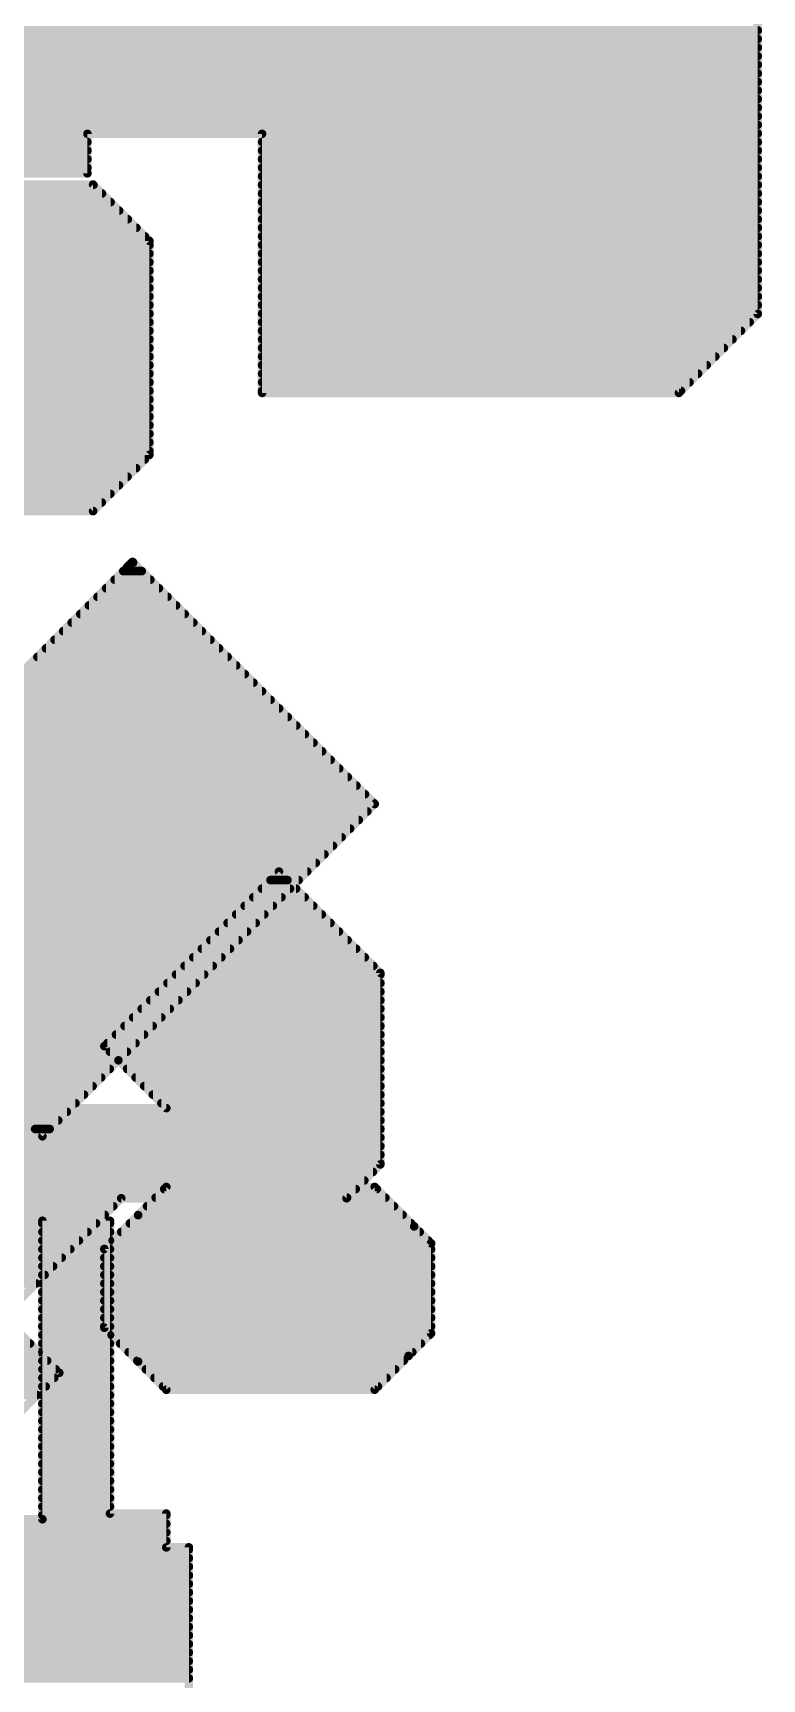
# Model space of a CAD drawing. Extents: x 0 to 99.8, y 0 to 95.2.
# Drawn here: x 56.03 to 68.98, y 36.56 to 65.79 of the extents above; entities that cross this region are included whole.
import ezdxf

# ---------------------------------------------------------------- set-up
doc = ezdxf.new("R2010")
doc.units = 0
doc.layers.add('156', color=253, linetype='CONTINUOUS')
doc.layers.add('157', color=20, linetype='CONTINUOUS')

msp = doc.modelspace()

# ---------------------------------------------------------------- linework, layer by layer
at = {"layer": '156', "const_width": 0.1524}
for points in [[(68.9, 60.8), (68.9, 67.8)], [(52.4, 65.8368), (68.9, 65.8368)], [(52.4, 65.6844), (68.9, 65.6844)], [(52.4, 65.532), (68.9, 65.532)], [(52.4, 65.3796), (68.9, 65.3796)], [(52.4, 65.2272), (68.9, 65.2272)], [(52.4, 65.0748), (68.9, 65.0748)], [(52.4, 64.9224), (68.9, 64.9224)], [(52.4, 64.77), (68.9, 64.77)], [(52.4, 64.6176), (68.9, 64.6176)], [(52.4, 64.4652), (68.9, 64.4652)], [(52.4, 64.3128), (68.9, 64.3128)], [(52.4, 64.1604), (68.9, 64.1604)], [(52.4, 64.008), (68.9, 64.008)], [(57, 63.3), (57, 64)], [(57, 64), (60.1, 64)], [(60.1, 64), (60.1, 59.4)], [(52.4, 63.8556), (57, 63.8556)], [(52.4, 63.7032), (57, 63.7032)], [(60.1, 63.8556), (68.9, 63.8556)], [(60.1, 63.7032), (68.9, 63.7032)], [(52.4, 63.5508), (57, 63.5508)], [(52.4, 63.3984), (57, 63.3984)], [(60.1, 63.5508), (68.9, 63.5508)], [(60.1, 63.3984), (68.9, 63.3984)], [(52.4, 63.3), (57, 63.3)], [(55.4936, 63.0936), (57.1064, 63.0936)], [(57.1, 63.1), (55.5, 63.1)], [(58.1, 62.1), (57.1, 63.1)], [(60.1, 63.246), (68.9, 63.246)], [(60.1, 63.0936), (68.9, 63.0936)], [(55.1888, 62.7888), (57.4112, 62.7888)], [(55.3412, 62.9412), (57.2588, 62.9412)], [(60.1, 62.9412), (68.9, 62.9412)], [(60.1, 62.7888), (68.9, 62.7888)], [(54.884, 62.484), (57.716, 62.484)], [(55.0364, 62.6364), (57.5636, 62.6364)], [(60.1, 62.6364), (68.9, 62.6364)], [(60.1, 62.484), (68.9, 62.484)], [(54.7316, 62.3316), (57.8684, 62.3316)], [(60.1, 62.3316), (68.9, 62.3316)], [(54.5, 62.0268), (58.1, 62.0268)], [(54.5792, 62.1792), (58.0208, 62.1792)], [(58.1, 58.3), (58.1, 62.1)], [(60.1, 62.1792), (68.9, 62.1792)], [(60.1, 62.0268), (68.9, 62.0268)], [(54.5, 61.8744), (58.1, 61.8744)], [(54.5, 61.722), (58.1, 61.722)], [(60.1, 61.8744), (68.9, 61.8744)], [(60.1, 61.722), (68.9, 61.722)], [(54.5, 61.5696), (58.1, 61.5696)], [(54.5, 61.4172), (58.1, 61.4172)], [(60.1, 61.5696), (68.9, 61.5696)], [(60.1, 61.4172), (68.9, 61.4172)], [(54.5, 61.2648), (58.1, 61.2648)], [(54.5, 61.1124), (58.1, 61.1124)], [(60.1, 61.2648), (68.9, 61.2648)], [(60.1, 61.1124), (68.9, 61.1124)], [(54.5, 60.96), (58.1, 60.96)], [(54.5, 60.8076), (58.1, 60.8076)], [(60.1, 60.96), (68.9, 60.96)], [(60.1, 60.8076), (68.9, 60.8076)], [(67.5, 59.4), (68.9, 60.8)], [(54.5, 60.6552), (58.1, 60.6552)], [(54.5, 60.5028), (58.1, 60.5028)], [(60.1, 60.6552), (68.7552, 60.6552)], [(60.1, 60.5028), (68.6028, 60.5028)], [(54.5, 60.3504), (58.1, 60.3504)], [(54.5, 60.198), (58.1, 60.198)], [(60.1, 60.3504), (68.4504, 60.3504)], [(60.1, 60.198), (68.298, 60.198)], [(54.5, 60.0456), (58.1, 60.0456)], [(54.5, 59.8932), (58.1, 59.8932)], [(60.1, 60.0456), (68.1456, 60.0456)], [(60.1, 59.8932), (67.9932, 59.8932)], [(54.5, 59.7408), (58.1, 59.7408)], [(54.5, 59.5884), (58.1, 59.5884)], [(60.1, 59.7408), (67.8408, 59.7408)], [(60.1, 59.5884), (67.6884, 59.5884)], [(54.5, 59.436), (58.1, 59.436)], [(54.5, 59.2836), (58.1, 59.2836)], [(60.1, 59.436), (67.536, 59.436)], [(60.1, 59.4), (67.5, 59.4)], [(54.5, 59.1312), (58.1, 59.1312)], [(54.5, 58.9788), (58.1, 58.9788)], [(54.5, 58.8264), (58.1, 58.8264)], [(54.5, 58.674), (58.1, 58.674)], [(54.5, 58.5216), (58.1, 58.5216)], [(54.5, 58.3692), (58.1, 58.3692)], [(54.5832, 58.2168), (58.0168, 58.2168)], [(57.1, 57.3), (58.1, 58.3)], [(54.7356, 58.0644), (57.8644, 58.0644)], [(54.888, 57.912), (57.712, 57.912)], [(55.0404, 57.7596), (57.5596, 57.7596)], [(55.1928, 57.6072), (57.4072, 57.6072)], [(55.3452, 57.4548), (57.2548, 57.4548)], [(55.4976, 57.3024), (57.1024, 57.3024)], [(55.5, 57.3), (57.1, 57.3)], [(58.4, 45.3), (57.9, 44.8)], [(58.3628, 45.2628), (62.1372, 45.2628)], [(62.1, 45.3), (58.4, 45.3)], [(62.8, 44.6), (62.1, 45.3)], [(58.058, 44.958), (62.442, 44.958)], [(58.2104, 45.1104), (62.2896, 45.1104)], [(56.2, 39.4), (56.2, 44.7)], [(56.2, 44.7), (57.4, 44.7)], [(56.2, 44.6532), (57.4, 44.6532)], [(57.9, 44.8), (57.3, 44.2)], [(57.4, 44.7), (57.4, 39.5)], [(57.7532, 44.6532), (62.7468, 44.6532)], [(57.9056, 44.8056), (62.5944, 44.8056)], [(56.2, 44.5008), (57.4, 44.5008)], [(57.6008, 44.5008), (62.8992, 44.5008)], [(63.1, 44.3), (62.8, 44.6)], [(56.2, 44.3484), (57.4, 44.3484)], [(56.2, 44.196), (57.4, 44.196)], [(57.3, 44.2), (57.3, 42.8)], [(57.3, 44.196), (63.1, 44.196)], [(57.4484, 44.3484), (63.0516, 44.3484)], [(63.1, 42.7), (63.1, 44.3)], [(56.2, 44.0436), (57.4, 44.0436)], [(56.2, 43.8912), (57.4, 43.8912)], [(57.3, 44.0436), (63.1, 44.0436)], [(57.3, 43.8912), (63.1, 43.8912)], [(56.2, 43.7388), (57.4, 43.7388)], [(56.2, 43.5864), (57.4, 43.5864)], [(57.3, 43.7388), (63.1, 43.7388)], [(57.3, 43.5864), (63.1, 43.5864)], [(56.2, 43.434), (57.4, 43.434)], [(56.2, 43.2816), (57.4, 43.2816)], [(57.3, 43.434), (63.1, 43.434)], [(57.3, 43.2816), (63.1, 43.2816)], [(56.2, 43.1292), (57.4, 43.1292)], [(56.2, 42.9768), (57.4, 42.9768)], [(57.3, 43.1292), (63.1, 43.1292)], [(57.3, 42.9768), (63.1, 42.9768)], [(56.2, 42.8244), (57.4, 42.8244)], [(56.2, 42.672), (57.4, 42.672)], [(57.3, 42.8244), (63.1, 42.8244)], [(57.3, 42.8), (57.9, 42.2)], [(57.428, 42.672), (63.072, 42.672)], [(62.7, 42.3), (63.1, 42.7)], [(56.2, 42.5196), (57.4, 42.5196)], [(56.2, 42.3672), (57.4, 42.3672)], [(57.5804, 42.5196), (62.9196, 42.5196)], [(57.7328, 42.3672), (62.7672, 42.3672)], [(56.2, 42.2148), (57.4, 42.2148)], [(56.2, 42.0624), (57.4, 42.0624)], [(57.8852, 42.2148), (62.6148, 42.2148)], [(57.9, 42.2), (58.4, 41.7)], [(58.0376, 42.0624), (62.4624, 42.0624)], [(62.1, 41.7), (62.7, 42.3)], [(56.2, 41.91), (57.4, 41.91)], [(56.2, 41.7576), (57.4, 41.7576)], [(58.19, 41.91), (62.31, 41.91)], [(58.3424, 41.7576), (62.1576, 41.7576)], [(56.2, 41.6052), (57.4, 41.6052)], [(56.2, 41.4528), (57.4, 41.4528)], [(58.4, 41.7), (62.1, 41.7)], [(56.2, 41.3004), (57.4, 41.3004)], [(56.2, 41.148), (57.4, 41.148)], [(56.2, 40.9956), (57.4, 40.9956)], [(56.2, 40.8432), (57.4, 40.8432)], [(56.2, 40.6908), (57.4, 40.6908)], [(56.2, 40.5384), (57.4, 40.5384)], [(56.2, 40.386), (57.4, 40.386)], [(56.2, 40.2336), (57.4, 40.2336)], [(56.2, 40.0812), (57.4, 40.0812)], [(56.2, 39.9288), (57.4, 39.9288)], [(56.2, 39.7764), (57.4, 39.7764)], [(55.6, 39.4), (56.2, 39.4)], [(56.2, 39.624), (57.4, 39.624)], [(56.2, 39.4716), (58.4, 39.4716)], [(57.4, 39.5), (58.4, 39.5)], [(58.4, 39.5), (58.4, 38.9)], [(53.5668, 39.1668), (58.4, 39.1668)], [(53.7192, 39.3192), (58.4, 39.3192)], [(53.262, 38.862), (58.8, 38.862)], [(53.4144, 39.0144), (58.4, 39.0144)], [(58.4, 38.9), (58.8, 38.9)], [(58.8, 38.9), (58.8, 36.1)], [(52.9572, 38.5572), (58.8, 38.5572)], [(53.1096, 38.7096), (58.8, 38.7096)], [(52.6524, 38.2524), (58.8, 38.2524)], [(52.8048, 38.4048), (58.8, 38.4048)], [(52.3476, 37.9476), (58.8, 37.9476)], [(52.5, 38.1), (58.8, 38.1)], [(52.0428, 37.6428), (58.8, 37.6428)], [(52.1952, 37.7952), (58.8, 37.7952)], [(51.8904, 37.4904), (58.8, 37.4904)], [(51.5856, 37.1856), (58.8, 37.1856)], [(51.738, 37.338), (58.8, 37.338)], [(51.2808, 36.8808), (58.8, 36.8808)], [(51.4332, 37.0332), (58.8, 37.0332)], [(50.976, 36.576), (58.8, 36.576)], [(51.1284, 36.7284), (58.8, 36.7284)]]:
    msp.add_lwpolyline(points, dxfattribs=at)
at = {"layer": '156', "const_width": 0.0762}
for points in [[(68.9, 65.7987, 1), (68.9, 65.8749)], [(68.9, 65.6463, 1), (68.9, 65.7225)], [(68.9, 65.4939, 1), (68.9, 65.5701)], [(68.9, 65.3415, 1), (68.9, 65.4177)], [(68.9, 65.1891, 1), (68.9, 65.2653)], [(68.9, 65.0367, 1), (68.9, 65.1129)], [(68.9, 64.8843, 1), (68.9, 64.9605)], [(68.9, 64.7319, 1), (68.9, 64.8081)], [(68.9, 64.5795, 1), (68.9, 64.6557)], [(68.9, 64.4271, 1), (68.9, 64.5033)], [(68.9, 64.2747, 1), (68.9, 64.3509)], [(57.0381, 64, 1), (56.9619, 64)], [(57, 64.0381, 1), (57, 63.9619)], [(60.1381, 64, 1), (60.0619, 64)], [(60.1, 63.9619, 1), (60.1, 64.0381)], [(68.9, 64.1223, 1), (68.9, 64.1985)], [(68.9, 63.9699, 1), (68.9, 64.0461)], [(57, 63.8175, 1), (57, 63.8937)], [(57, 63.6651, 1), (57, 63.7413)], [(60.1, 63.8937, 1), (60.1, 63.8175)], [(60.1, 63.7413, 1), (60.1, 63.6651)], [(68.9, 63.8175, 1), (68.9, 63.8937)], [(68.9, 63.6651, 1), (68.9, 63.7413)], [(57, 63.5127, 1), (57, 63.5889)], [(57, 63.3603, 1), (57, 63.4365)], [(60.1, 63.5889, 1), (60.1, 63.5127)], [(60.1, 63.4365, 1), (60.1, 63.3603)], [(68.9, 63.5127, 1), (68.9, 63.5889)], [(68.9, 63.3603, 1), (68.9, 63.4365)], [(56.9619, 63.3, 1), (57.0381, 63.3)], [(57, 63.2619, 1), (57, 63.3381)], [(57.1269, 63.1269, 1), (57.0731, 63.0731)], [(57.1, 63.0619, 1), (57.1, 63.1381)], [(57.1064, 63.0555, 1), (57.1064, 63.1317)], [(60.1, 63.2841, 1), (60.1, 63.2079)], [(60.1, 63.1317, 1), (60.1, 63.0555)], [(68.9, 63.2079, 1), (68.9, 63.2841)], [(68.9, 63.0555, 1), (68.9, 63.1317)], [(57.2588, 62.9031, 1), (57.2588, 62.9793)], [(57.4112, 62.7507, 1), (57.4112, 62.8269)], [(60.1, 62.9793, 1), (60.1, 62.9031)], [(60.1, 62.8269, 1), (60.1, 62.7507)], [(68.9, 62.9031, 1), (68.9, 62.9793)], [(68.9, 62.7507, 1), (68.9, 62.8269)], [(57.5636, 62.5983, 1), (57.5636, 62.6745)], [(57.716, 62.4459, 1), (57.716, 62.5221)], [(60.1, 62.6745, 1), (60.1, 62.5983)], [(60.1, 62.5221, 1), (60.1, 62.4459)], [(68.9, 62.5983, 1), (68.9, 62.6745)], [(68.9, 62.4459, 1), (68.9, 62.5221)], [(57.8684, 62.2935, 1), (57.8684, 62.3697)], [(60.1, 62.3697, 1), (60.1, 62.2935)], [(68.9, 62.2935, 1), (68.9, 62.3697)], [(58.0208, 62.1411, 1), (58.0208, 62.2173)], [(58.1381, 62.1, 1), (58.0619, 62.1)], [(58.0731, 62.0731, 1), (58.1269, 62.1269)], [(58.1, 61.9887, 1), (58.1, 62.0649)], [(60.1, 62.2173, 1), (60.1, 62.1411)], [(60.1, 62.0649, 1), (60.1, 61.9887)], [(68.9, 62.1411, 1), (68.9, 62.2173)], [(68.9, 61.9887, 1), (68.9, 62.0649)], [(58.1, 61.8363, 1), (58.1, 61.9125)], [(58.1, 61.6839, 1), (58.1, 61.7601)], [(60.1, 61.9125, 1), (60.1, 61.8363)], [(60.1, 61.7601, 1), (60.1, 61.6839)], [(68.9, 61.8363, 1), (68.9, 61.9125)], [(68.9, 61.6839, 1), (68.9, 61.7601)], [(58.1, 61.5315, 1), (58.1, 61.6077)], [(58.1, 61.3791, 1), (58.1, 61.4553)], [(60.1, 61.6077, 1), (60.1, 61.5315)], [(60.1, 61.4553, 1), (60.1, 61.3791)], [(68.9, 61.5315, 1), (68.9, 61.6077)], [(68.9, 61.3791, 1), (68.9, 61.4553)], [(58.1, 61.2267, 1), (58.1, 61.3029)], [(58.1, 61.0743, 1), (58.1, 61.1505)], [(60.1, 61.3029, 1), (60.1, 61.2267)], [(60.1, 61.1505, 1), (60.1, 61.0743)], [(68.9, 61.2267, 1), (68.9, 61.3029)], [(68.9, 61.0743, 1), (68.9, 61.1505)], [(58.1, 60.9219, 1), (58.1, 60.9981)], [(58.1, 60.7695, 1), (58.1, 60.8457)], [(60.1, 60.9981, 1), (60.1, 60.9219)], [(60.1, 60.8457, 1), (60.1, 60.7695)], [(68.8619, 60.8, 1), (68.9381, 60.8)], [(68.9269, 60.7731, 1), (68.8731, 60.8269)], [(68.9, 60.9219, 1), (68.9, 60.9981)], [(68.9, 60.7695, 1), (68.9, 60.8457)], [(58.1, 60.6171, 1), (58.1, 60.6933)], [(58.1, 60.4647, 1), (58.1, 60.5409)], [(60.1, 60.6933, 1), (60.1, 60.6171)], [(60.1, 60.5409, 1), (60.1, 60.4647)], [(68.6028, 60.4647, 1), (68.6028, 60.5409)], [(68.7552, 60.6171, 1), (68.7552, 60.6933)], [(58.1, 60.3123, 1), (58.1, 60.3885)], [(58.1, 60.1599, 1), (58.1, 60.2361)], [(60.1, 60.3885, 1), (60.1, 60.3123)], [(60.1, 60.2361, 1), (60.1, 60.1599)], [(68.298, 60.1599, 1), (68.298, 60.2361)], [(68.4504, 60.3123, 1), (68.4504, 60.3885)], [(58.1, 60.0075, 1), (58.1, 60.0837)], [(58.1, 59.8551, 1), (58.1, 59.9313)], [(60.1, 60.0837, 1), (60.1, 60.0075)], [(60.1, 59.9313, 1), (60.1, 59.8551)], [(67.9932, 59.8551, 1), (67.9932, 59.9313)], [(68.1456, 60.0075, 1), (68.1456, 60.0837)], [(58.1, 59.7027, 1), (58.1, 59.7789)], [(58.1, 59.5503, 1), (58.1, 59.6265)], [(60.1, 59.7789, 1), (60.1, 59.7027)], [(60.1, 59.6265, 1), (60.1, 59.5503)], [(67.6884, 59.5503, 1), (67.6884, 59.6265)], [(67.8408, 59.7027, 1), (67.8408, 59.7789)], [(58.1, 59.3979, 1), (58.1, 59.4741)], [(58.1, 59.2455, 1), (58.1, 59.3217)], [(60.1, 59.4741, 1), (60.1, 59.3979)], [(60.1, 59.4381, 1), (60.1, 59.3619)], [(60.0619, 59.4, 1), (60.1381, 59.4)], [(67.4731, 59.4269, 1), (67.5269, 59.3731)], [(67.5, 59.3619, 1), (67.5, 59.4381)], [(67.536, 59.3979, 1), (67.536, 59.4741)], [(58.1, 59.0931, 1), (58.1, 59.1693)], [(58.1, 58.9407, 1), (58.1, 59.0169)], [(58.1, 58.7883, 1), (58.1, 58.8645)], [(58.1, 58.6359, 1), (58.1, 58.7121)], [(58.1, 58.4835, 1), (58.1, 58.5597)], [(58.0168, 58.1787, 1), (58.0168, 58.2549)], [(58.0619, 58.3, 1), (58.1381, 58.3)], [(58.1269, 58.2731, 1), (58.0731, 58.3269)], [(58.1, 58.3311, 1), (58.1, 58.4073)], [(57.712, 57.8739, 1), (57.712, 57.9501)], [(57.8644, 58.0263, 1), (57.8644, 58.1025)], [(57.4072, 57.5691, 1), (57.4072, 57.6453)], [(57.5596, 57.7215, 1), (57.5596, 57.7977)], [(57.0731, 57.3269, 1), (57.1269, 57.2731)], [(57.1, 57.2619, 1), (57.1, 57.3381)], [(57.1024, 57.2643, 1), (57.1024, 57.3405)], [(57.2548, 57.4167, 1), (57.2548, 57.4929)], [(58.3628, 45.3009, 1), (58.3628, 45.2247)], [(58.4, 45.3381, 1), (58.4, 45.2619)], [(58.4269, 45.2731, 1), (58.3731, 45.3269)], [(62.1269, 45.3269, 1), (62.0731, 45.2731)], [(62.1, 45.2619, 1), (62.1, 45.3381)], [(62.1372, 45.2247, 1), (62.1372, 45.3009)], [(58.058, 44.9961, 1), (58.058, 44.9199)], [(58.2104, 45.1485, 1), (58.2104, 45.0723)], [(62.2896, 45.0723, 1), (62.2896, 45.1485)], [(62.442, 44.9199, 1), (62.442, 44.9961)], [(56.2381, 44.7, 1), (56.1619, 44.7)], [(56.2, 44.7381, 1), (56.2, 44.6619)], [(56.2, 44.6913, 1), (56.2, 44.6151)], [(57.4381, 44.7, 1), (57.3619, 44.7)], [(57.4, 44.6619, 1), (57.4, 44.7381)], [(57.4, 44.6151, 1), (57.4, 44.6913)], [(57.7532, 44.6913, 1), (57.7532, 44.6151)], [(57.8731, 44.8269, 1), (57.9269, 44.7731)], [(57.9056, 44.8437, 1), (57.9056, 44.7675)], [(57.9269, 44.7731, 1), (57.8731, 44.8269)], [(62.5944, 44.7675, 1), (62.5944, 44.8437)], [(62.7468, 44.6151, 1), (62.7468, 44.6913)], [(56.2, 44.5389, 1), (56.2, 44.4627)], [(57.4, 44.4627, 1), (57.4, 44.5389)], [(57.6008, 44.5389, 1), (57.6008, 44.4627)], [(62.8269, 44.6269, 1), (62.7731, 44.5731)], [(62.7731, 44.5731, 1), (62.8269, 44.6269)], [(62.8992, 44.4627, 1), (62.8992, 44.5389)], [(56.2, 44.3865, 1), (56.2, 44.3103)], [(56.2, 44.2341, 1), (56.2, 44.1579)], [(57.3381, 44.2, 1), (57.2619, 44.2)], [(57.3, 44.2341, 1), (57.3, 44.1579)], [(57.2731, 44.2269, 1), (57.3269, 44.1731)], [(57.4, 44.3103, 1), (57.4, 44.3865)], [(57.4, 44.1579, 1), (57.4, 44.2341)], [(57.4484, 44.3865, 1), (57.4484, 44.3103)], [(63.0516, 44.3103, 1), (63.0516, 44.3865)], [(63.1381, 44.3, 1), (63.0619, 44.3)], [(63.0731, 44.2731, 1), (63.1269, 44.3269)], [(63.1, 44.1579, 1), (63.1, 44.2341)], [(56.2, 44.0817, 1), (56.2, 44.0055)], [(56.2, 43.9293, 1), (56.2, 43.8531)], [(57.3, 44.0817, 1), (57.3, 44.0055)], [(57.3, 43.9293, 1), (57.3, 43.8531)], [(57.4, 44.0055, 1), (57.4, 44.0817)], [(57.4, 43.8531, 1), (57.4, 43.9293)], [(63.1, 44.0055, 1), (63.1, 44.0817)], [(63.1, 43.8531, 1), (63.1, 43.9293)], [(56.2, 43.7769, 1), (56.2, 43.7007)], [(56.2, 43.6245, 1), (56.2, 43.5483)], [(57.3, 43.7769, 1), (57.3, 43.7007)], [(57.3, 43.6245, 1), (57.3, 43.5483)], [(57.4, 43.7007, 1), (57.4, 43.7769)], [(57.4, 43.5483, 1), (57.4, 43.6245)], [(63.1, 43.7007, 1), (63.1, 43.7769)], [(63.1, 43.5483, 1), (63.1, 43.6245)], [(56.2, 43.4721, 1), (56.2, 43.3959)], [(56.2, 43.3197, 1), (56.2, 43.2435)], [(57.3, 43.4721, 1), (57.3, 43.3959)], [(57.3, 43.3197, 1), (57.3, 43.2435)], [(57.4, 43.3959, 1), (57.4, 43.4721)], [(57.4, 43.2435, 1), (57.4, 43.3197)], [(63.1, 43.3959, 1), (63.1, 43.4721)], [(63.1, 43.2435, 1), (63.1, 43.3197)], [(56.2, 43.1673, 1), (56.2, 43.0911)], [(56.2, 43.0149, 1), (56.2, 42.9387)], [(57.3, 43.1673, 1), (57.3, 43.0911)], [(57.3, 43.0149, 1), (57.3, 42.9387)], [(57.4, 43.0911, 1), (57.4, 43.1673)], [(57.4, 42.9387, 1), (57.4, 43.0149)], [(63.1, 43.0911, 1), (63.1, 43.1673)], [(63.1, 42.9387, 1), (63.1, 43.0149)], [(56.2, 42.8625, 1), (56.2, 42.7863)], [(56.2, 42.7101, 1), (56.2, 42.6339)], [(57.3, 42.8625, 1), (57.3, 42.7863)], [(57.2619, 42.8, 1), (57.3381, 42.8)], [(57.3269, 42.8269, 1), (57.2731, 42.7731)], [(57.428, 42.7101, 1), (57.428, 42.6339)], [(57.4, 42.7863, 1), (57.4, 42.8625)], [(57.4, 42.6339, 1), (57.4, 42.7101)], [(63.0619, 42.7, 1), (63.1381, 42.7)], [(63.072, 42.6339, 1), (63.072, 42.7101)], [(63.1269, 42.6731, 1), (63.0731, 42.7269)], [(63.1, 42.7863, 1), (63.1, 42.8625)], [(56.2, 42.5577, 1), (56.2, 42.4815)], [(56.2, 42.4053, 1), (56.2, 42.3291)], [(57.4, 42.4815, 1), (57.4, 42.5577)], [(57.4, 42.3291, 1), (57.4, 42.4053)], [(57.5804, 42.5577, 1), (57.5804, 42.4815)], [(57.7328, 42.4053, 1), (57.7328, 42.3291)], [(62.7672, 42.3291, 1), (62.7672, 42.4053)], [(62.9196, 42.4815, 1), (62.9196, 42.5577)], [(56.2, 42.2529, 1), (56.2, 42.1767)], [(56.2, 42.1005, 1), (56.2, 42.0243)], [(57.4, 42.1767, 1), (57.4, 42.2529)], [(57.4, 42.0243, 1), (57.4, 42.1005)], [(57.8852, 42.2529, 1), (57.8852, 42.1767)], [(57.9269, 42.2269, 1), (57.8731, 42.1731)], [(57.8731, 42.1731, 1), (57.9269, 42.2269)], [(58.0376, 42.1005, 1), (58.0376, 42.0243)], [(62.4624, 42.0243, 1), (62.4624, 42.1005)], [(62.6148, 42.1767, 1), (62.6148, 42.2529)], [(62.6731, 42.3269, 1), (62.7269, 42.2731)], [(62.7269, 42.2731, 1), (62.6731, 42.3269)], [(56.2, 41.9481, 1), (56.2, 41.8719)], [(56.2, 41.7957, 1), (56.2, 41.7195)], [(57.4, 41.8719, 1), (57.4, 41.9481)], [(57.4, 41.7195, 1), (57.4, 41.7957)], [(58.19, 41.9481, 1), (58.19, 41.8719)], [(58.3424, 41.7957, 1), (58.3424, 41.7195)], [(62.1576, 41.7195, 1), (62.1576, 41.7957)], [(62.31, 41.8719, 1), (62.31, 41.9481)], [(56.2, 41.6433, 1), (56.2, 41.5671)], [(56.2, 41.4909, 1), (56.2, 41.4147)], [(57.4, 41.5671, 1), (57.4, 41.6433)], [(57.4, 41.4147, 1), (57.4, 41.4909)], [(58.4, 41.7381, 1), (58.4, 41.6619)], [(58.3731, 41.6731, 1), (58.4269, 41.7269)], [(62.0731, 41.7269, 1), (62.1269, 41.6731)], [(62.1, 41.6619, 1), (62.1, 41.7381)], [(56.2, 41.3385, 1), (56.2, 41.2623)], [(56.2, 41.1861, 1), (56.2, 41.1099)], [(57.4, 41.2623, 1), (57.4, 41.3385)], [(57.4, 41.1099, 1), (57.4, 41.1861)], [(56.2, 41.0337, 1), (56.2, 40.9575)], [(57.4, 40.9575, 1), (57.4, 41.0337)], [(56.2, 40.8813, 1), (56.2, 40.8051)], [(56.2, 40.7289, 1), (56.2, 40.6527)], [(57.4, 40.8051, 1), (57.4, 40.8813)], [(57.4, 40.6527, 1), (57.4, 40.7289)], [(56.2, 40.5765, 1), (56.2, 40.5003)], [(56.2, 40.4241, 1), (56.2, 40.3479)], [(57.4, 40.5003, 1), (57.4, 40.5765)], [(57.4, 40.3479, 1), (57.4, 40.4241)], [(56.2, 40.2717, 1), (56.2, 40.1955)], [(56.2, 40.1193, 1), (56.2, 40.0431)], [(57.4, 40.1955, 1), (57.4, 40.2717)], [(57.4, 40.0431, 1), (57.4, 40.1193)], [(56.2, 39.9669, 1), (56.2, 39.8907)], [(56.2, 39.8145, 1), (56.2, 39.7383)], [(57.4, 39.8907, 1), (57.4, 39.9669)], [(57.4, 39.7383, 1), (57.4, 39.8145)], [(56.2, 39.6621, 1), (56.2, 39.5859)], [(56.2, 39.5097, 1), (56.2, 39.4335)], [(56.2, 39.3619, 1), (56.2, 39.4381)], [(57.4, 39.5381, 1), (57.4, 39.4619)], [(57.3619, 39.5, 1), (57.4381, 39.5)], [(57.4, 39.5859, 1), (57.4, 39.6621)], [(58.4381, 39.5, 1), (58.3619, 39.5)], [(58.4, 39.4619, 1), (58.4, 39.5381)], [(58.4, 39.4335, 1), (58.4, 39.5097)], [(56.1619, 39.4, 1), (56.2381, 39.4)], [(58.4, 39.2811, 1), (58.4, 39.3573)], [(58.4, 39.1287, 1), (58.4, 39.2049)], [(58.4, 38.9381, 1), (58.4, 38.8619)], [(58.3619, 38.9, 1), (58.4381, 38.9)], [(58.4, 38.9763, 1), (58.4, 39.0525)], [(58.8381, 38.9, 1), (58.7619, 38.9)], [(58.8, 38.8619, 1), (58.8, 38.9381)], [(58.8, 38.8239, 1), (58.8, 38.9001)], [(58.8, 38.6715, 1), (58.8, 38.7477)], [(58.8, 38.5191, 1), (58.8, 38.5953)], [(58.8, 38.3667, 1), (58.8, 38.4429)], [(58.8, 38.2143, 1), (58.8, 38.2905)], [(58.8, 38.0619, 1), (58.8, 38.1381)], [(58.8, 37.9095, 1), (58.8, 37.9857)], [(58.8, 37.7571, 1), (58.8, 37.8333)], [(58.8, 37.6047, 1), (58.8, 37.6809)], [(58.8, 37.4523, 1), (58.8, 37.5285)], [(58.8, 37.2999, 1), (58.8, 37.3761)], [(58.8, 37.1475, 1), (58.8, 37.2237)], [(58.8, 36.9951, 1), (58.8, 37.0713)], [(58.8, 36.8427, 1), (58.8, 36.9189)], [(58.8, 36.6903, 1), (58.8, 36.7665)], [(58.8, 36.5379, 1), (58.8, 36.6141)]]:
    msp.add_lwpolyline(points, format="xyb", dxfattribs=at)
at = {"layer": '157', "const_width": 0.1524}
for points in [[(57.7, 56.3), (57.8, 56.4)], [(57.788, 56.388), (57.812, 56.388)], [(57.8, 56.4), (62.1, 52.1)], [(51.9, 50.5), (57.7, 56.3)], [(57.4832, 56.0832), (58.1168, 56.0832)], [(57.6356, 56.2356), (57.9644, 56.2356)], [(57.1784, 55.7784), (58.4216, 55.7784)], [(57.3308, 55.9308), (58.2692, 55.9308)], [(56.8736, 55.4736), (58.7264, 55.4736)], [(57.026, 55.626), (58.574, 55.626)], [(56.7212, 55.3212), (58.8788, 55.3212)], [(56.4164, 55.0164), (59.1836, 55.0164)], [(56.5688, 55.1688), (59.0312, 55.1688)], [(56.1116, 54.7116), (59.4884, 54.7116)], [(56.264, 54.864), (59.336, 54.864)], [(55.8068, 54.4068), (59.7932, 54.4068)], [(55.9592, 54.5592), (59.6408, 54.5592)], [(55.502, 54.102), (60.098, 54.102)], [(55.6544, 54.2544), (59.9456, 54.2544)], [(55.1972, 53.7972), (60.4028, 53.7972)], [(55.3496, 53.9496), (60.2504, 53.9496)], [(54.8924, 53.4924), (60.7076, 53.4924)], [(55.0448, 53.6448), (60.5552, 53.6448)], [(54.5876, 53.1876), (61.0124, 53.1876)], [(54.74, 53.34), (60.86, 53.34)], [(54.2828, 52.8828), (61.3172, 52.8828)], [(54.4352, 53.0352), (61.1648, 53.0352)], [(53.978, 52.578), (61.622, 52.578)], [(54.1304, 52.7304), (61.4696, 52.7304)], [(53.6732, 52.2732), (61.9268, 52.2732)], [(53.8256, 52.4256), (61.7744, 52.4256)], [(53.3684, 51.9684), (61.9684, 51.9684)], [(53.5208, 52.1208), (62.0792, 52.1208)], [(62.1, 52.1), (56.2, 46.2)], [(53.0636, 51.6636), (61.6636, 51.6636)], [(53.216, 51.816), (61.816, 51.816)], [(52.9112, 51.5112), (61.5112, 51.5112)], [(52.6064, 51.2064), (61.2064, 51.2064)], [(52.7588, 51.3588), (61.3588, 51.3588)], [(52.3016, 50.9016), (60.9016, 50.9016)], [(52.454, 51.054), (61.054, 51.054)], [(57.3, 47.8), (60.4, 50.9)], [(60.4, 50.9), (62.2, 49.1)], [(56.2, 46.2), (51.9, 50.5)], [(51.9968, 50.5968), (60.5968, 50.5968)], [(52.1492, 50.7492), (60.7492, 50.7492)], [(60.0968, 50.5968), (60.7032, 50.5968)], [(60.2492, 50.7492), (60.5508, 50.7492)], [(51.9556, 50.4444), (60.4444, 50.4444)], [(52.108, 50.292), (60.292, 50.292)], [(59.792, 50.292), (61.008, 50.292)], [(59.9444, 50.4444), (60.8556, 50.4444)], [(52.2604, 50.1396), (60.1396, 50.1396)], [(52.4128, 49.9872), (59.9872, 49.9872)], [(59.4872, 49.9872), (61.3128, 49.9872)], [(59.6396, 50.1396), (61.1604, 50.1396)], [(52.5652, 49.8348), (59.8348, 49.8348)], [(52.7176, 49.6824), (59.6824, 49.6824)], [(59.1824, 49.6824), (61.6176, 49.6824)], [(59.3348, 49.8348), (61.4652, 49.8348)], [(52.87, 49.53), (59.53, 49.53)], [(53.0224, 49.3776), (59.3776, 49.3776)], [(58.8776, 49.3776), (61.9224, 49.3776)], [(59.03, 49.53), (61.77, 49.53)], [(53.1748, 49.2252), (59.2252, 49.2252)], [(53.3272, 49.0728), (59.0728, 49.0728)], [(58.5728, 49.0728), (62.2, 49.0728)], [(58.7252, 49.2252), (62.0748, 49.2252)], [(62.2, 49.1), (62.2, 45.7)], [(53.4796, 48.9204), (58.9204, 48.9204)], [(53.632, 48.768), (58.768, 48.768)], [(58.268, 48.768), (62.2, 48.768)], [(58.4204, 48.9204), (62.2, 48.9204)], [(53.7844, 48.6156), (58.6156, 48.6156)], [(53.9368, 48.4632), (58.4632, 48.4632)], [(57.9632, 48.4632), (62.2, 48.4632)], [(58.1156, 48.6156), (62.2, 48.6156)], [(54.0892, 48.3108), (58.3108, 48.3108)], [(54.2416, 48.1584), (58.1584, 48.1584)], [(57.6584, 48.1584), (62.2, 48.1584)], [(57.8108, 48.3108), (62.2, 48.3108)], [(56.5, 42), (50.6, 47.9)], [(54.394, 48.006), (58.006, 48.006)], [(57.506, 48.006), (62.2, 48.006)], [(54.5464, 47.8536), (57.8536, 47.8536)], [(54.6988, 47.7012), (57.7012, 47.7012)], [(58.4, 46.7), (57.3, 47.8)], [(57.3536, 47.8536), (62.2, 47.8536)], [(57.3988, 47.7012), (62.2, 47.7012)], [(54.8512, 47.5488), (57.5488, 47.5488)], [(55.0036, 47.3964), (57.3964, 47.3964)], [(57.5512, 47.5488), (62.2, 47.5488)], [(57.7036, 47.3964), (62.2, 47.3964)], [(55.156, 47.244), (57.244, 47.244)], [(55.3084, 47.0916), (57.0916, 47.0916)], [(57.856, 47.244), (62.2, 47.244)], [(58.0084, 47.0916), (62.2, 47.0916)], [(55.4608, 46.9392), (56.9392, 46.9392)], [(55.6132, 46.7868), (56.7868, 46.7868)], [(55.8, 46.7), (58.4, 46.7)], [(58.1608, 46.9392), (62.2, 46.9392)], [(58.3132, 46.7868), (62.2, 46.7868)], [(55.582, 46.482), (62.2, 46.482)], [(55.7344, 46.6344), (62.2, 46.6344)], [(55.7656, 46.6344), (56.6344, 46.6344)], [(55.918, 46.482), (56.482, 46.482)], [(55.2772, 46.1772), (62.2, 46.1772)], [(55.4296, 46.3296), (62.2, 46.3296)], [(56.0704, 46.3296), (56.3296, 46.3296)], [(54.9724, 45.8724), (62.2, 45.8724)], [(55.1248, 46.0248), (62.2, 46.0248)], [(54.6676, 45.5676), (62.0676, 45.5676)], [(54.82, 45.72), (62.2, 45.72)], [(62.2, 45.7), (61.6, 45.1)], [(54.3628, 45.2628), (61.7628, 45.2628)], [(54.5152, 45.4152), (61.9152, 45.4152)], [(57.6, 45.1), (51.1, 38.6)], [(54.058, 44.958), (57.458, 44.958)], [(54.2104, 45.1104), (61.6104, 45.1104)], [(61.6, 45.1), (57.6, 45.1)], [(49.8532, 44.6532), (57.1532, 44.6532)], [(53.9056, 44.8056), (57.3056, 44.8056)], [(49.7008, 44.5008), (57.0008, 44.5008)], [(49.396, 44.196), (56.696, 44.196)], [(49.5484, 44.3484), (56.8484, 44.3484)], [(49.0912, 43.8912), (56.3912, 43.8912)], [(49.2436, 44.0436), (56.5436, 44.0436)], [(48.7864, 43.5864), (56.0864, 43.5864)], [(48.9388, 43.7388), (56.2388, 43.7388)], [(47.1804, 42.5196), (55.9804, 42.5196)], [(47.3328, 42.3672), (56.1328, 42.3672)], [(47.4852, 42.2148), (56.2852, 42.2148)], [(47.6376, 42.0624), (56.4376, 42.0624)], [(47.79, 41.91), (56.41, 41.91)], [(47.9424, 41.7576), (56.2576, 41.7576)], [(52.1, 37.6), (56.5, 42)], [(48.0948, 41.6052), (56.1052, 41.6052)]]:
    msp.add_lwpolyline(points, dxfattribs=at)
at = {"layer": '157', "const_width": 0.0762}
for points in [[(57.788, 56.4261, 1), (57.788, 56.3499)], [(57.8269, 56.4269, 1), (57.7731, 56.3731)], [(57.8269, 56.3731, 1), (57.7731, 56.4269)], [(57.812, 56.3499, 1), (57.812, 56.4261)], [(57.4832, 56.1213, 1), (57.4832, 56.0451)], [(57.6356, 56.2737, 1), (57.6356, 56.1975)], [(57.6731, 56.3269, 1), (57.7269, 56.2731)], [(57.7269, 56.2731, 1), (57.6731, 56.3269)], [(57.9644, 56.1975, 1), (57.9644, 56.2737)], [(58.1168, 56.0451, 1), (58.1168, 56.1213)], [(57.1784, 55.8165, 1), (57.1784, 55.7403)], [(57.3308, 55.9689, 1), (57.3308, 55.8927)], [(58.2692, 55.8927, 1), (58.2692, 55.9689)], [(58.4216, 55.7403, 1), (58.4216, 55.8165)], [(56.8736, 55.5117, 1), (56.8736, 55.4355)], [(57.026, 55.6641, 1), (57.026, 55.5879)], [(58.574, 55.5879, 1), (58.574, 55.6641)], [(58.7264, 55.4355, 1), (58.7264, 55.5117)], [(56.7212, 55.3593, 1), (56.7212, 55.2831)], [(58.8788, 55.2831, 1), (58.8788, 55.3593)], [(56.4164, 55.0545, 1), (56.4164, 54.9783)], [(56.5688, 55.2069, 1), (56.5688, 55.1307)], [(59.0312, 55.1307, 1), (59.0312, 55.2069)], [(59.1836, 54.9783, 1), (59.1836, 55.0545)], [(56.1116, 54.7497, 1), (56.1116, 54.6735)], [(56.264, 54.9021, 1), (56.264, 54.8259)], [(59.336, 54.8259, 1), (59.336, 54.9021)], [(59.4884, 54.6735, 1), (59.4884, 54.7497)], [(59.6408, 54.5211, 1), (59.6408, 54.5973)], [(59.7932, 54.3687, 1), (59.7932, 54.4449)], [(59.9456, 54.2163, 1), (59.9456, 54.2925)], [(60.098, 54.0639, 1), (60.098, 54.1401)], [(60.2504, 53.9115, 1), (60.2504, 53.9877)], [(60.4028, 53.7591, 1), (60.4028, 53.8353)], [(60.5552, 53.6067, 1), (60.5552, 53.6829)], [(60.7076, 53.4543, 1), (60.7076, 53.5305)], [(60.86, 53.3019, 1), (60.86, 53.3781)], [(61.0124, 53.1495, 1), (61.0124, 53.2257)], [(61.1648, 52.9971, 1), (61.1648, 53.0733)], [(61.3172, 52.8447, 1), (61.3172, 52.9209)], [(61.4696, 52.6923, 1), (61.4696, 52.7685)], [(61.622, 52.5399, 1), (61.622, 52.6161)], [(61.7744, 52.3875, 1), (61.7744, 52.4637)], [(61.9268, 52.2351, 1), (61.9268, 52.3113)], [(61.9684, 51.9303, 1), (61.9684, 52.0065)], [(62.1269, 52.0731, 1), (62.0731, 52.1269)], [(62.0731, 52.0731, 1), (62.1269, 52.1269)], [(62.0792, 52.0827, 1), (62.0792, 52.1589)], [(61.6636, 51.6255, 1), (61.6636, 51.7017)], [(61.816, 51.7779, 1), (61.816, 51.8541)], [(61.5112, 51.4731, 1), (61.5112, 51.5493)], [(61.2064, 51.1683, 1), (61.2064, 51.2445)], [(61.3588, 51.3207, 1), (61.3588, 51.3969)], [(60.4269, 50.9269, 1), (60.3731, 50.8731)], [(60.4269, 50.8731, 1), (60.3731, 50.9269)], [(60.9016, 50.8635, 1), (60.9016, 50.9397)], [(61.054, 51.0159, 1), (61.054, 51.0921)], [(60.0968, 50.6349, 1), (60.0968, 50.5587)], [(60.2492, 50.7873, 1), (60.2492, 50.7111)], [(60.5508, 50.7111, 1), (60.5508, 50.7873)], [(60.5968, 50.5587, 1), (60.5968, 50.6349)], [(60.7032, 50.5587, 1), (60.7032, 50.6349)], [(60.7492, 50.7111, 1), (60.7492, 50.7873)], [(59.792, 50.3301, 1), (59.792, 50.2539)], [(59.9444, 50.4825, 1), (59.9444, 50.4063)], [(60.292, 50.2539, 1), (60.292, 50.3301)], [(60.4444, 50.4063, 1), (60.4444, 50.4825)], [(60.8556, 50.4063, 1), (60.8556, 50.4825)], [(61.008, 50.2539, 1), (61.008, 50.3301)], [(59.4872, 50.0253, 1), (59.4872, 49.9491)], [(59.6396, 50.1777, 1), (59.6396, 50.1015)], [(59.9872, 49.9491, 1), (59.9872, 50.0253)], [(60.1396, 50.1015, 1), (60.1396, 50.1777)], [(61.1604, 50.1015, 1), (61.1604, 50.1777)], [(61.3128, 49.9491, 1), (61.3128, 50.0253)], [(59.1824, 49.7205, 1), (59.1824, 49.6443)], [(59.3348, 49.8729, 1), (59.3348, 49.7967)], [(59.6824, 49.6443, 1), (59.6824, 49.7205)], [(59.8348, 49.7967, 1), (59.8348, 49.8729)], [(61.4652, 49.7967, 1), (61.4652, 49.8729)], [(61.6176, 49.6443, 1), (61.6176, 49.7205)], [(58.8776, 49.4157, 1), (58.8776, 49.3395)], [(59.03, 49.5681, 1), (59.03, 49.4919)], [(59.3776, 49.3395, 1), (59.3776, 49.4157)], [(59.53, 49.4919, 1), (59.53, 49.5681)], [(61.77, 49.4919, 1), (61.77, 49.5681)], [(61.9224, 49.3395, 1), (61.9224, 49.4157)], [(58.5728, 49.1109, 1), (58.5728, 49.0347)], [(58.7252, 49.2633, 1), (58.7252, 49.1871)], [(59.0728, 49.0347, 1), (59.0728, 49.1109)], [(59.2252, 49.1871, 1), (59.2252, 49.2633)], [(62.0748, 49.1871, 1), (62.0748, 49.2633)], [(62.2381, 49.1, 1), (62.1619, 49.1)], [(62.1731, 49.0731, 1), (62.2269, 49.1269)], [(62.2, 49.0347, 1), (62.2, 49.1109)], [(58.268, 48.8061, 1), (58.268, 48.7299)], [(58.4204, 48.9585, 1), (58.4204, 48.8823)], [(58.768, 48.7299, 1), (58.768, 48.8061)], [(58.9204, 48.8823, 1), (58.9204, 48.9585)], [(62.2, 48.8823, 1), (62.2, 48.9585)], [(62.2, 48.7299, 1), (62.2, 48.8061)], [(57.9632, 48.5013, 1), (57.9632, 48.4251)], [(58.1156, 48.6537, 1), (58.1156, 48.5775)], [(58.4632, 48.4251, 1), (58.4632, 48.5013)], [(58.6156, 48.5775, 1), (58.6156, 48.6537)], [(62.2, 48.5775, 1), (62.2, 48.6537)], [(62.2, 48.4251, 1), (62.2, 48.5013)], [(57.6584, 48.1965, 1), (57.6584, 48.1203)], [(57.8108, 48.3489, 1), (57.8108, 48.2727)], [(58.1584, 48.1203, 1), (58.1584, 48.1965)], [(58.3108, 48.2727, 1), (58.3108, 48.3489)], [(62.2, 48.2727, 1), (62.2, 48.3489)], [(62.2, 48.1203, 1), (62.2, 48.1965)], [(57.506, 48.0441, 1), (57.506, 47.9679)], [(58.006, 47.9679, 1), (58.006, 48.0441)], [(62.2, 47.9679, 1), (62.2, 48.0441)], [(57.3269, 47.8269, 1), (57.2731, 47.7731)], [(57.2731, 47.8269, 1), (57.3269, 47.7731)], [(57.3536, 47.8917, 1), (57.3536, 47.8155)], [(57.3988, 47.7393, 1), (57.3988, 47.6631)], [(57.7012, 47.6631, 1), (57.7012, 47.7393)], [(57.8536, 47.8155, 1), (57.8536, 47.8917)], [(62.2, 47.8155, 1), (62.2, 47.8917)], [(62.2, 47.6631, 1), (62.2, 47.7393)], [(57.3964, 47.3583, 1), (57.3964, 47.4345)], [(57.5512, 47.5869, 1), (57.5512, 47.5107)], [(57.5488, 47.5107, 1), (57.5488, 47.5869)], [(57.7036, 47.4345, 1), (57.7036, 47.3583)], [(62.2, 47.5107, 1), (62.2, 47.5869)], [(62.2, 47.3583, 1), (62.2, 47.4345)], [(57.0916, 47.0535, 1), (57.0916, 47.1297)], [(57.244, 47.2059, 1), (57.244, 47.2821)], [(57.856, 47.2821, 1), (57.856, 47.2059)], [(58.0084, 47.1297, 1), (58.0084, 47.0535)], [(62.2, 47.2059, 1), (62.2, 47.2821)], [(62.2, 47.0535, 1), (62.2, 47.1297)], [(56.7868, 46.7487, 1), (56.7868, 46.8249)], [(56.9392, 46.9011, 1), (56.9392, 46.9773)], [(58.1608, 46.9773, 1), (58.1608, 46.9011)], [(58.3132, 46.8249, 1), (58.3132, 46.7487)], [(58.4, 46.6619, 1), (58.4, 46.7381)], [(62.2, 46.9011, 1), (62.2, 46.9773)], [(62.2, 46.7487, 1), (62.2, 46.8249)], [(56.482, 46.4439, 1), (56.482, 46.5201)], [(56.6344, 46.5963, 1), (56.6344, 46.6725)], [(58.3731, 46.6731, 1), (58.4269, 46.7269)], [(62.2, 46.5963, 1), (62.2, 46.6725)], [(62.2, 46.4439, 1), (62.2, 46.5201)], [(56.0704, 46.3677, 1), (56.0704, 46.2915)], [(56.1731, 46.2269, 1), (56.2269, 46.1731)], [(56.1731, 46.1731, 1), (56.2269, 46.2269)], [(56.3296, 46.2915, 1), (56.3296, 46.3677)], [(62.2, 46.2915, 1), (62.2, 46.3677)], [(62.2, 46.1391, 1), (62.2, 46.2153)], [(62.2, 45.9867, 1), (62.2, 46.0629)], [(62.2, 45.8343, 1), (62.2, 45.9105)], [(62.0676, 45.5295, 1), (62.0676, 45.6057)], [(62.1619, 45.7, 1), (62.2381, 45.7)], [(62.2269, 45.6731, 1), (62.1731, 45.7269)], [(62.2, 45.6819, 1), (62.2, 45.7581)], [(61.7628, 45.2247, 1), (61.7628, 45.3009)], [(61.9152, 45.3771, 1), (61.9152, 45.4533)], [(57.458, 44.9199, 1), (57.458, 44.9961)], [(57.6, 45.1381, 1), (57.6, 45.0619)], [(57.6269, 45.0731, 1), (57.5731, 45.1269)], [(61.5731, 45.1269, 1), (61.6269, 45.0731)], [(61.6, 45.0619, 1), (61.6, 45.1381)], [(61.6104, 45.0723, 1), (61.6104, 45.1485)], [(57.1532, 44.6151, 1), (57.1532, 44.6913)], [(57.3056, 44.7675, 1), (57.3056, 44.8437)], [(57.0008, 44.4627, 1), (57.0008, 44.5389)], [(56.696, 44.1579, 1), (56.696, 44.2341)], [(56.8484, 44.3103, 1), (56.8484, 44.3865)], [(56.3912, 43.8531, 1), (56.3912, 43.9293)], [(56.5436, 44.0055, 1), (56.5436, 44.0817)], [(56.0864, 43.5483, 1), (56.0864, 43.6245)], [(56.2388, 43.7007, 1), (56.2388, 43.7769)], [(55.9804, 42.4815, 1), (55.9804, 42.5577)], [(56.1328, 42.3291, 1), (56.1328, 42.4053)], [(56.2852, 42.1767, 1), (56.2852, 42.2529)], [(56.4376, 42.0243, 1), (56.4376, 42.1005)], [(56.2576, 41.7195, 1), (56.2576, 41.7957)], [(56.41, 41.8719, 1), (56.41, 41.9481)], [(56.5269, 41.9731, 1), (56.4731, 42.0269)], [(56.4731, 41.9731, 1), (56.5269, 42.0269)], [(56.1052, 41.5671, 1), (56.1052, 41.6433)]]:
    msp.add_lwpolyline(points, format="xyb", dxfattribs=at)

doc.saveas('drawing.dxf')
